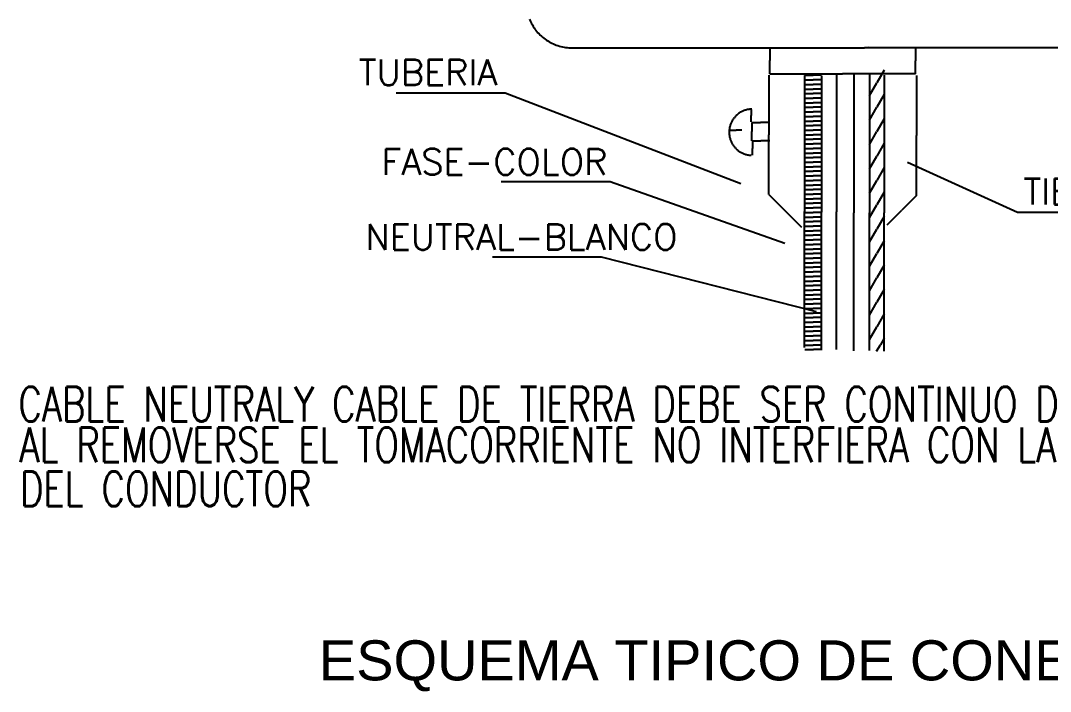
# Model space of a CAD drawing. Extents: x 876.5 to 905.5, y -346 to -323.9.
# Drawn here: x 894.236 to 896.826, y -336.888 to -335.201 of the extents above; entities that cross this region are included whole.
import ezdxf

# ---------------------------------------------------------------- set-up
doc = ezdxf.new("R2010")
doc.units = 0
doc.header["$LTSCALE"] = 0.01
doc.linetypes.add('ACAD_ISO03W100', pattern=[30, 12, -18])
doc.layers.get('0').update_dxf_attribs({"linetype": 'CONTINUOUS'})
doc.styles.add('ARIAL', font='arial.ttf')
doc.styles.add('ROMANS', font='romans.shx')
doc.styles.add('STYLE5', font='simplex.shx', dxfattribs={"height": 2.6})

msp = doc.modelspace()

# ---------------------------------------------------------------- linework, layer by layer
at = {"color": 7}
for p, q in [((895.5165, -335.1978), (895.518, -335.2015)), ((895.518, -335.2015), (895.5197, -335.2052)), ((895.5197, -335.2052), (895.5215, -335.2087)), ((895.5215, -335.2087), (895.5235, -335.2122)), ((895.5235, -335.2122), (895.5255, -335.2157)), ((895.5255, -335.2157), (895.5277, -335.219)), ((895.5277, -335.219), (895.53, -335.2223)), ((895.53, -335.2223), (895.5325, -335.2255)), ((895.5325, -335.2255), (895.535, -335.2287)), ((895.535, -335.2287), (895.5376, -335.2317)), ((895.5376, -335.2317), (895.5403, -335.2346)), ((895.5403, -335.2346), (895.5432, -335.2375)), ((895.5432, -335.2375), (895.5461, -335.2402)), ((895.5461, -335.2402), (895.5491, -335.2428)), ((895.5491, -335.2428), (895.5523, -335.2454)), ((895.5523, -335.2454), (895.5555, -335.2478)), ((895.5555, -335.2478), (895.5588, -335.2501)), ((895.5588, -335.2501), (895.5621, -335.2523)), ((895.5621, -335.2523), (895.5656, -335.2543)), ((895.5656, -335.2543), (895.5691, -335.2563)), ((895.5691, -335.2563), (895.5727, -335.2581)), ((895.5727, -335.2581), (895.5763, -335.2598)), ((895.5763, -335.2598), (895.58, -335.2614)), ((895.58, -335.2614), (895.5837, -335.2628)), ((895.5837, -335.2628), (895.5875, -335.2641)), ((895.5875, -335.2641), (895.5914, -335.2653)), ((895.5914, -335.2653), (895.5952, -335.2663)), ((895.5952, -335.2663), (895.5991, -335.2672)), ((895.5991, -335.2672), (895.6031, -335.268)), ((895.6031, -335.268), (895.6071, -335.2686)), ((895.6071, -335.2686), (895.611, -335.2691)), ((895.611, -335.2691), (895.615, -335.2694)), ((895.615, -335.2694), (895.619, -335.2697)), ((895.619, -335.2697), (895.6231, -335.2697)), ((895.6231, -335.2697), (896.3589, -335.2697)), ((895.6231, -335.2697), (895.6231, -335.2697)), ((896.1206, -335.2679), (896.1206, -335.3013)), ((896.2073, -335.2697), (896.2076, -335.2697)), ((896.208, -335.2697), (896.2076, -335.2697)), ((896.2508, -335.2697), (896.2508, -335.2697)), ((896.2509, -335.2697), (896.2508, -335.2697)), ((897.0948, -335.2697), (896.3589, -335.2697)), ((896.3698, -335.2697), (896.3705, -335.2685)), ((896.3712, -335.2672), (896.3705, -335.2685)), ((896.4872, -335.2707), (896.4872, -335.3027)), ((896.1206, -335.3346), (896.1206, -335.3013)), ((896.4872, -335.3346), (896.4872, -335.3027)), ((896.1181, -335.3385), (896.1181, -335.4884)), ((896.1206, -335.3346), (896.3039, -335.3346)), ((896.208, -335.3387), (896.2294, -335.3387)), ((896.208, -335.3388), (896.208, -335.6811)), ((896.208, -335.3502), (896.2294, -335.3502)), ((896.2508, -335.3387), (896.2294, -335.3387)), ((896.2508, -335.3502), (896.2294, -335.3502)), ((896.2508, -335.3397), (896.2508, -335.6829)), ((896.2882, -335.3367), (896.2882, -335.6823)), ((896.4872, -335.3346), (896.3039, -335.3346)), ((896.3323, -335.3373), (896.3323, -335.6845)), ((896.3712, -335.3373), (896.3712, -335.6842)), ((896.4084, -335.3256), (896.3898, -335.3577)), ((896.4084, -335.338), (896.4084, -335.685)), ((896.4895, -335.339), (896.4895, -335.49)), ((896.208, -335.3617), (896.2294, -335.3617)), ((896.208, -335.3732), (896.2294, -335.3732)), ((896.2508, -335.3617), (896.2294, -335.3617)), ((896.2508, -335.3732), (896.2294, -335.3732)), ((896.3712, -335.3899), (896.3898, -335.3577)), ((895.4551, -335.3833), (895.1807, -335.3833)), ((896.0481, -335.6114), (895.4551, -335.3833)), ((896.208, -335.3847), (896.2294, -335.3847)), ((896.208, -335.3962), (896.2294, -335.3962)), ((896.2508, -335.3847), (896.2294, -335.3847)), ((896.2508, -335.3962), (896.2294, -335.3962)), ((896.4084, -335.3869), (896.3898, -335.419)), ((896.0529, -335.4288), (896.051, -335.4296)), ((896.0547, -335.428), (896.0529, -335.4288)), ((896.0566, -335.4272), (896.0547, -335.428)), ((896.0585, -335.4266), (896.0566, -335.4272)), ((896.0605, -335.426), (896.0585, -335.4266)), ((896.0624, -335.4255), (896.0605, -335.426)), ((896.0644, -335.425), (896.0624, -335.4255)), ((896.0664, -335.4246), (896.0644, -335.425)), ((896.0684, -335.4243), (896.0664, -335.4246)), ((896.0704, -335.4241), (896.0684, -335.4243)), ((896.0724, -335.4239), (896.0704, -335.4241)), ((896.0745, -335.4238), (896.0724, -335.4239)), ((896.074, -335.4243), (896.074, -335.4401)), ((896.0754, -335.4238), (896.0745, -335.4238)), ((896.208, -335.4077), (896.2294, -335.4077)), ((896.208, -335.4192), (896.2294, -335.4192)), ((896.2508, -335.4077), (896.2294, -335.4077)), ((896.2508, -335.4192), (896.2294, -335.4192)), ((896.3712, -335.4512), (896.3898, -335.419)), ((896.0252, -335.4546), (896.0243, -335.4564)), ((896.0262, -335.4528), (896.0252, -335.4546)), ((896.0272, -335.4511), (896.0262, -335.4528)), ((896.0283, -335.4494), (896.0272, -335.4511)), ((896.0295, -335.4477), (896.0283, -335.4494)), ((896.0307, -335.4461), (896.0295, -335.4477)), ((896.032, -335.4445), (896.0307, -335.4461)), ((896.0333, -335.443), (896.032, -335.4445)), ((896.0347, -335.4415), (896.0333, -335.443)), ((896.0361, -335.44), (896.0347, -335.4415)), ((896.0376, -335.4387), (896.0361, -335.44)), ((896.0392, -335.4373), (896.0376, -335.4387)), ((896.0407, -335.4361), (896.0392, -335.4373)), ((896.0423, -335.4348), (896.0407, -335.4361)), ((896.044, -335.4337), (896.0423, -335.4348)), ((896.0457, -335.4326), (896.044, -335.4337)), ((896.0474, -335.4315), (896.0457, -335.4326)), ((896.0492, -335.4305), (896.0474, -335.4315)), ((896.051, -335.4296), (896.0492, -335.4305)), ((896.074, -335.4558), (896.074, -335.4401)), ((896.208, -335.4307), (896.2294, -335.4307)), ((896.208, -335.4422), (896.2294, -335.4422)), ((896.208, -335.4537), (896.2294, -335.4537)), ((896.2508, -335.4307), (896.2294, -335.4307)), ((896.2508, -335.4422), (896.2294, -335.4422)), ((896.2508, -335.4537), (896.2294, -335.4537)), ((896.4084, -335.4482), (896.3898, -335.4804)), ((896.0185, -335.4778), (896.0184, -335.4798)), ((896.0184, -335.4798), (896.0184, -335.4818)), ((896.0187, -335.4758), (896.0185, -335.4778)), ((896.019, -335.4738), (896.0187, -335.4758)), ((896.0193, -335.4717), (896.019, -335.4738)), ((896.0197, -335.4698), (896.0193, -335.4717)), ((896.0201, -335.4678), (896.0197, -335.4698)), ((896.0206, -335.4658), (896.0201, -335.4678)), ((896.0212, -335.4639), (896.0206, -335.4658)), ((896.0219, -335.462), (896.0212, -335.4639)), ((896.0226, -335.4601), (896.0219, -335.462)), ((896.0219, -335.477), (896.036, -335.477)), ((896.0234, -335.4582), (896.0226, -335.4601)), ((896.0243, -335.4564), (896.0234, -335.4582)), ((896.05, -335.477), (896.036, -335.477)), ((896.0751, -335.4573), (896.0976, -335.4573)), ((896.0751, -335.4573), (896.0751, -335.4803)), ((896.0751, -335.5034), (896.0751, -335.4803)), ((896.1202, -335.4573), (896.0976, -335.4573)), ((896.208, -335.4652), (896.2294, -335.4652)), ((896.208, -335.4767), (896.2294, -335.4767)), ((896.2508, -335.4652), (896.2294, -335.4652)), ((896.2508, -335.4767), (896.2294, -335.4767)), ((896.3712, -335.5125), (896.3898, -335.4804)), ((896.0184, -335.4818), (896.0184, -335.4839)), ((896.0184, -335.4839), (896.0185, -335.4859)), ((896.0185, -335.4859), (896.0187, -335.4879)), ((896.0187, -335.4879), (896.019, -335.4899)), ((896.019, -335.4899), (896.0193, -335.4919)), ((896.0193, -335.4919), (896.0197, -335.4939)), ((896.0197, -335.4939), (896.0201, -335.4959)), ((896.0201, -335.4959), (896.0206, -335.4979)), ((896.0206, -335.4979), (896.0212, -335.4998)), ((896.0212, -335.4998), (896.0219, -335.5017)), ((896.0219, -335.5017), (896.0226, -335.5036)), ((896.0226, -335.5036), (896.0234, -335.5055)), ((896.0234, -335.5055), (896.0243, -335.5073)), ((896.0751, -335.5034), (896.0978, -335.5034)), ((896.077, -335.506), (896.077, -335.523)), ((896.1206, -335.5034), (896.0978, -335.5034)), ((896.1181, -335.6384), (896.1181, -335.4884)), ((896.208, -335.4882), (896.2294, -335.4882)), ((896.208, -335.4997), (896.2294, -335.4997)), ((896.2508, -335.4882), (896.2294, -335.4882)), ((896.2508, -335.4997), (896.2294, -335.4997)), ((896.4895, -335.641), (896.4895, -335.49)), ((896.0243, -335.5073), (896.0252, -335.5091)), ((896.0252, -335.5091), (896.0262, -335.5109)), ((896.0262, -335.5109), (896.0272, -335.5126)), ((896.0272, -335.5126), (896.0283, -335.5143)), ((896.0283, -335.5143), (896.0295, -335.516)), ((896.0295, -335.516), (896.0307, -335.5176)), ((896.0307, -335.5176), (896.032, -335.5192)), ((896.032, -335.5192), (896.0333, -335.5207)), ((896.0333, -335.5207), (896.0347, -335.5222)), ((896.0347, -335.5222), (896.0361, -335.5236)), ((896.0361, -335.5236), (896.0376, -335.525)), ((896.0376, -335.525), (896.0392, -335.5263)), ((896.0392, -335.5263), (896.0407, -335.5276)), ((896.0407, -335.5276), (896.0423, -335.5288)), ((896.0423, -335.5288), (896.044, -335.53)), ((896.044, -335.53), (896.0457, -335.5311)), ((896.0457, -335.5311), (896.0474, -335.5322)), ((896.0474, -335.5322), (896.0492, -335.5331)), ((896.077, -335.5399), (896.077, -335.523)), ((896.208, -335.5112), (896.2294, -335.5112)), ((896.208, -335.5227), (896.2294, -335.5227)), ((896.2508, -335.5112), (896.2294, -335.5112)), ((896.2508, -335.5227), (896.2294, -335.5227)), ((896.4084, -335.5095), (896.3898, -335.5417)), ((896.0492, -335.5331), (896.051, -335.5341)), ((896.051, -335.5341), (896.0529, -335.5349)), ((896.0529, -335.5349), (896.0547, -335.5357)), ((896.0547, -335.5357), (896.0566, -335.5364)), ((896.0566, -335.5364), (896.0585, -335.5371)), ((896.0585, -335.5371), (896.0605, -335.5377)), ((896.0605, -335.5377), (896.0624, -335.5382)), ((896.0624, -335.5382), (896.0644, -335.5387)), ((896.0644, -335.5387), (896.0664, -335.5391)), ((896.0664, -335.5391), (896.0684, -335.5394)), ((896.0684, -335.5394), (896.0704, -335.5396)), ((896.0704, -335.5396), (896.0724, -335.5398)), ((896.0724, -335.5398), (896.0742, -335.5399)), ((896.208, -335.5342), (896.2294, -335.5342)), ((896.208, -335.5457), (896.2294, -335.5457)), ((896.208, -335.5572), (896.2294, -335.5572)), ((896.2508, -335.5342), (896.2294, -335.5342)), ((896.2508, -335.5457), (896.2294, -335.5457)), ((896.2508, -335.5572), (896.2294, -335.5572)), ((896.3712, -335.5738), (896.3898, -335.5417)), ((896.4669, -335.5575), (896.7438, -335.6832)), ((896.208, -335.5687), (896.2294, -335.5687)), ((896.208, -335.5802), (896.2294, -335.5802)), ((896.2508, -335.5687), (896.2294, -335.5687)), ((896.2508, -335.5802), (896.2294, -335.5802)), ((896.4084, -335.5709), (896.3898, -335.603)), ((895.7195, -335.607), (895.4451, -335.607)), ((896.1587, -335.7621), (895.7195, -335.607)), ((896.208, -335.5917), (896.2294, -335.5917)), ((896.208, -335.6032), (896.2294, -335.6032)), ((896.2508, -335.5917), (896.2294, -335.5917)), ((896.2508, -335.6032), (896.2294, -335.6032)), ((896.3712, -335.6352), (896.3898, -335.603)), ((896.208, -335.6147), (896.2294, -335.6147)), ((896.208, -335.6262), (896.2294, -335.6262)), ((896.2508, -335.6147), (896.2294, -335.6147)), ((896.2508, -335.6262), (896.2294, -335.6262)), ((896.4084, -335.6322), (896.3898, -335.6643)), ((896.1181, -335.6384), (896.1596, -335.6799)), ((896.208, -335.6377), (896.2294, -335.6377)), ((896.208, -335.6492), (896.2294, -335.6492)), ((896.208, -335.6607), (896.2294, -335.6607)), ((896.2508, -335.6377), (896.2294, -335.6377)), ((896.2508, -335.6492), (896.2294, -335.6492)), ((896.2508, -335.6607), (896.2294, -335.6607)), ((896.4895, -335.641), (896.4525, -335.678)), ((896.2011, -335.7214), (896.1596, -335.6799)), ((896.208, -335.6721), (896.2294, -335.6721)), ((896.208, -336.0233), (896.208, -335.6811)), ((896.208, -335.6836), (896.2294, -335.6836)), ((896.2508, -335.6721), (896.2294, -335.6721)), ((896.2508, -335.6836), (896.2294, -335.6836)), ((896.2508, -336.0261), (896.2508, -335.6829)), ((896.2882, -336.028), (896.2882, -335.6823)), ((896.3323, -336.0317), (896.3323, -335.6845)), ((896.3712, -335.6965), (896.3898, -335.6643)), ((896.3712, -336.0311), (896.3712, -335.6842)), ((896.4084, -336.0321), (896.4084, -335.685)), ((896.4156, -335.7149), (896.4525, -335.678)), ((896.7438, -335.6832), (897.0182, -335.6832)), ((896.208, -335.6951), (896.2294, -335.6951)), ((896.208, -335.7066), (896.2294, -335.7066)), ((896.2508, -335.6951), (896.2294, -335.6951)), ((896.2508, -335.7066), (896.2294, -335.7066)), ((896.4084, -335.6935), (896.3898, -335.7257)), ((896.208, -335.7181), (896.2294, -335.7181)), ((896.208, -335.7296), (896.2294, -335.7296)), ((896.2508, -335.7181), (896.2294, -335.7181)), ((896.2508, -335.7296), (896.2294, -335.7296)), ((896.3712, -335.7578), (896.3898, -335.7257)), ((896.208, -335.7411), (896.2294, -335.7411)), ((896.208, -335.7526), (896.2294, -335.7526)), ((896.208, -335.7641), (896.2294, -335.7641)), ((896.2508, -335.7411), (896.2294, -335.7411)), ((896.2508, -335.7526), (896.2294, -335.7526)), ((896.2508, -335.7641), (896.2294, -335.7641)), ((896.4084, -335.7548), (896.3898, -335.787)), ((896.208, -335.7756), (896.2294, -335.7756)), ((896.208, -335.7871), (896.2294, -335.7871)), ((896.2508, -335.7756), (896.2294, -335.7756)), ((896.2508, -335.7871), (896.2294, -335.7871)), ((896.3712, -335.8191), (896.3898, -335.787)), ((895.6974, -335.7963), (895.423, -335.7963)), ((896.2378, -335.9338), (895.6974, -335.7963)), ((896.208, -335.7986), (896.2294, -335.7986)), ((896.208, -335.8101), (896.2294, -335.8101)), ((896.2508, -335.7986), (896.2294, -335.7986)), ((896.2508, -335.8101), (896.2294, -335.8101)), ((896.4084, -335.8161), (896.3898, -335.8483)), ((896.208, -335.8216), (896.2294, -335.8216)), ((896.208, -335.8331), (896.2294, -335.8331)), ((896.2508, -335.8216), (896.2294, -335.8216)), ((896.2508, -335.8331), (896.2294, -335.8331)), ((896.208, -335.8446), (896.2294, -335.8446)), ((896.208, -335.8561), (896.2294, -335.8561)), ((896.208, -335.8676), (896.2294, -335.8676)), ((896.2508, -335.8446), (896.2294, -335.8446)), ((896.2508, -335.8561), (896.2294, -335.8561)), ((896.2508, -335.8676), (896.2294, -335.8676)), ((896.3712, -335.8805), (896.3898, -335.8483)), ((896.208, -335.8791), (896.2294, -335.8791)), ((896.208, -335.8906), (896.2294, -335.8906)), ((896.2508, -335.8791), (896.2294, -335.8791)), ((896.2508, -335.8906), (896.2294, -335.8906)), ((896.4084, -335.8775), (896.3898, -335.9096)), ((896.208, -335.9021), (896.2294, -335.9021)), ((896.208, -335.9136), (896.2294, -335.9136)), ((896.2508, -335.9021), (896.2294, -335.9021)), ((896.2508, -335.9136), (896.2294, -335.9136)), ((896.3712, -335.9418), (896.3898, -335.9096)), ((896.208, -335.9251), (896.2294, -335.9251)), ((896.208, -335.9366), (896.2294, -335.9366)), ((896.2508, -335.9251), (896.2294, -335.9251)), ((896.2508, -335.9366), (896.2294, -335.9366)), ((896.4084, -335.9388), (896.3898, -335.9709)), ((896.208, -335.9481), (896.2294, -335.9481)), ((896.208, -335.9596), (896.2294, -335.9596)), ((896.208, -335.9711), (896.2294, -335.9711)), ((896.2508, -335.9481), (896.2294, -335.9481)), ((896.2508, -335.9596), (896.2294, -335.9596)), ((896.2508, -335.9711), (896.2294, -335.9711)), ((896.3712, -336.0031), (896.3898, -335.9709)), ((896.208, -335.9826), (896.2294, -335.9826)), ((896.208, -335.9941), (896.2294, -335.9941)), ((896.2508, -335.9826), (896.2294, -335.9826)), ((896.2508, -335.9941), (896.2294, -335.9941)), ((896.208, -336.0056), (896.2294, -336.0056)), ((896.208, -336.0171), (896.2294, -336.0171)), ((896.2508, -336.0056), (896.2294, -336.0056)), ((896.2508, -336.0171), (896.2294, -336.0171)), ((896.3894, -336.0329), (896.3989, -336.0165)), ((896.4084, -336.0001), (896.3989, -336.0165)), ((896.2087, -336.0286), (896.2306, -336.0286)), ((896.2525, -336.0286), (896.2306, -336.0286))]:
    msp.add_line(p, q, dxfattribs=at)

# ---------------------------------------------------------------- texts
at = {"color": 7, "style": 'STYLE5'}
for s, p in [('TUBERIA', (895.0868, -335.3637)), ('FASE-COLOR', (895.1439, -335.5887)), ('TIERRA-DESNUDO', (896.7588, -335.6636)), ('NEUTRAL-BLANCO', (895.1032, -335.7778))]:
    msp.add_text(s, height=0.065, dxfattribs=at).set_placement(p)
at = {"color": 7, "linetype": 'ACAD_ISO03W100', "lineweight": 35, "style": 'ROMANS', "width": 0.75}
for s, p in [('CABLE NEUTRALY CABLE DE TIERRA DEBE SER CONTINUO DE TAL FORMA QUE', (894.231, -336.2092)), ('AL REMOVERSE EL TOMACORRIENTE NO INTERFIERA CON LA CONTINUIDAD', (894.2335, -336.312)), ('DEL CONDUCTOR', (894.235, -336.4226))]:
    msp.add_text(s, height=0.08734, dxfattribs=at).set_placement(p)
at = {"color": 7, "linetype": 'Continuous', "style": 'ARIAL'}
msp.add_text('ESQUEMA TIPICO DE CONEXIONA', height=0.1008, dxfattribs=at).set_placement((894.9865, -336.8605))

doc.saveas('drawing.dxf')
